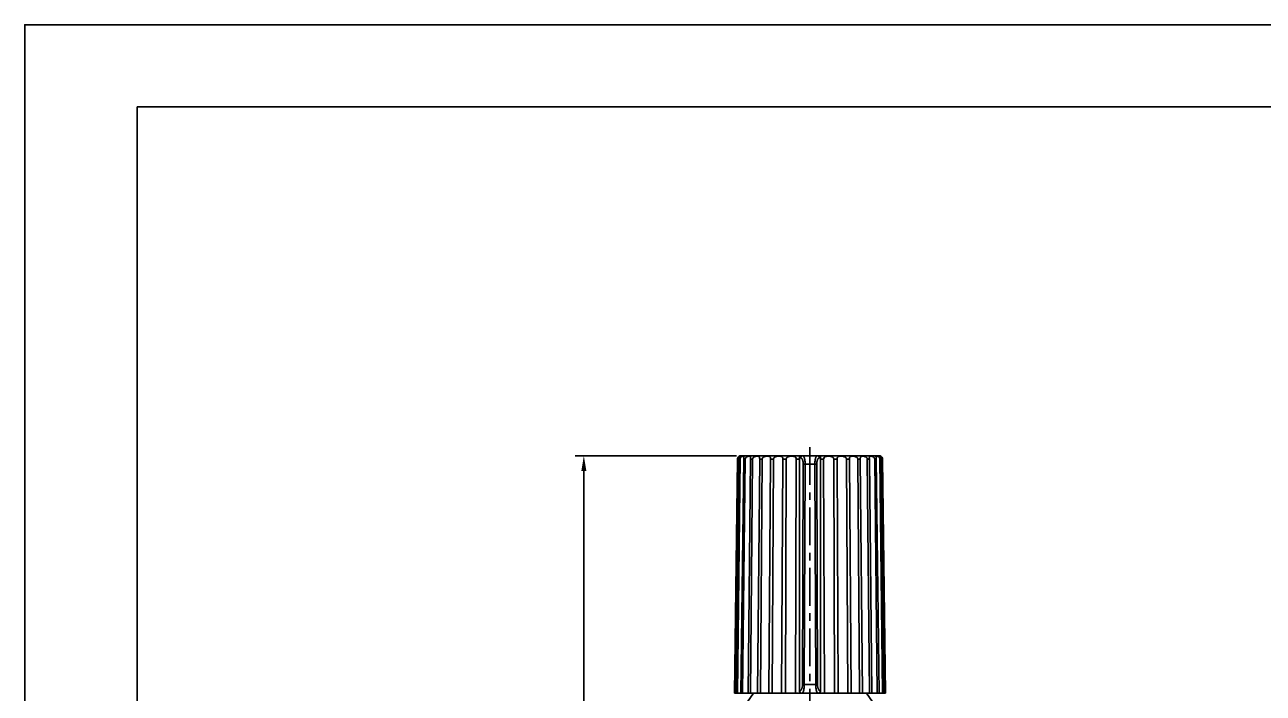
# Model space of a CAD drawing. Extents: x 8340 to 8934, y -6177 to -5757.
# Drawn here: x 8340.1 to 8626.8, y -5912 to -5757.1 of the extents above; entities that cross this region are included whole.
import ezdxf

# ---------------------------------------------------------------- set-up
doc = ezdxf.new("R2010")
doc.units = 0
doc.header["$LTSCALE"] = 7
doc.header["$MEASUREMENT"] = 0
doc.linetypes.add('CENTER', pattern=[2, 1.25, -0.25, 0.25, -0.25])
doc.layers.get('0').update_dxf_attribs({"color": 2, "linetype": 'CONTINUOUS'})
doc.layers.get('Defpoints').update_dxf_attribs({"linetype": 'CONTINUOUS'})
for name, color, linetype in [('CL', 1, 'CENTER'), ('D', 2, 'CONTINUOUS'), ('TXT', 4, 'CONTINUOUS')]:
    doc.layers.add(name, color=color, linetype=linetype)
doc.styles.add('GHS', font='ROMANS.shx', dxfattribs={"bigfont": 'GHS.shx'})
doc.dimstyles.new('HONG', dxfattribs={"dimscale": 0, "dimtxt": 3.5, "dimasz": 3.5, "dimexe": 2, "dimexo": 1, "dimgap": 1, "dimtad": 1, "dimdec": 4, "dimdsep": 46, "dimtxsty": 'GHS', "dimcen": 3, "dimclrd": 2, "dimclre": 2, "dimclrt": 2, "dimadec": 0, "dimazin": 0, "dimtfac": 1, "dimtdec": 4, "dimtmove": 0, "dimatfit": 2, "dimfxl": 0, "dimtvp": 1, "dimtolj": 1, "dimarcsym": 0})

# ---------------------------------------------------------------- blocks, each defined once
blk = doc.blocks.new('*D14')
at = {"layer": 'D', "color": 2, "lineweight": -2}
for p, q in [((8504.88, -5856.98), (8467.53, -5856.98)), ((8469.53, -5860.48), (8469.53, -6035.48)), ((8491.7, -6038.98), (8467.53, -6038.98))]:
    blk.add_line(p, q, dxfattribs=at)
at = {"layer": 'D', "color": 2}
for points in [[(8468.95, -5860.48), (8470.11, -5860.48), (8469.53, -5856.98)], [(8468.95, -6035.48), (8470.11, -6035.48), (8469.53, -6038.98)]]:
    blk.add_solid(points, dxfattribs=at)
at = {"layer": 'Defpoints', "color": 0}
for p in [(8505.88, -5856.98), (8469.53, -6038.98), (8492.7, -6038.98)]:
    blk.add_point(p, dxfattribs=at)
at = {"layer": 'D', "color": 2, "insert": (8466.78, -5949.42), "char_height": 3.5, "attachment_point": 5, "rotation": 90, "style": 'GHS'}
blk.add_mtext('\\A1;182', dxfattribs=at)

msp = doc.modelspace()

# ---------------------------------------------------------------- linework, layer by layer
at = {"color": 7, "linetype": 'Continuous'}
for p, q in [((8504.40579, -5911.98238), (8505.09573, -5857.7722)), ((8537.90437, -5856.98238), (8505.88448, -5856.98238)), ((8538.69313, -5857.7722), (8539.38307, -5911.98238)), ((8520.33028, -5858.97191), (8520.14239, -5909.97191)), ((8520.33028, -5858.97191), (8520.7672, -5858.97191)), ((8520.57531, -5909.9841), (8520.7672, -5858.97191)), ((8523.02166, -5858.97191), (8520.7672, -5858.97191)), ((8523.45857, -5858.97191), (8523.02165, -5858.97191)), ((8523.02166, -5858.97191), (8523.21354, -5909.9841)), ((8523.64646, -5909.97191), (8523.45857, -5858.97191)), ((8504.40579, -5911.98238), (8539.38307, -5911.98238)), ((8507.39785, -5913.98238), (8508.83719, -5911.98238)), ((8536.391, -5913.98238), (8534.95166, -5911.98238))]:
    msp.add_line(p, q, dxfattribs=at)
at = {"linetype": 'Continuous'}
msp.add_lwpolyline([(8340.07233, -6177.14222), (8934.07233, -6177.14222), (8934.07233, -5757.14222), (8340.07233, -5757.14222)], close=True, dxfattribs=at)
at = {"color": 7, "linetype": 'Continuous'}
for centre, start, end in [((8505.88431, -5857.78238), 90, 126.5767222), ((8537.90454, -5857.78238), 53.4232778, 90)]:
    msp.add_arc(centre, 0.8, start, end, dxfattribs=at)
for points, knots in [([(8505.09573, -5857.7722), (8505.09698, -5857.67423), (8505.13096, -5857.49729), (8505.21786, -5857.34146), (8505.26553, -5857.27993)], [0, 0, 0, 0, 0.557258564, 1, 1, 1, 1]), ([(8505.40759, -5857.13993), (8505.39703, -5857.14776), (8505.34475, -5857.18901), (8505.29826, -5857.23769), (8505.26553, -5857.27993)], [0, 0, 0, 0, 0.197418457, 1, 1, 1, 1]), ([(8519.74356, -5857.47976), (8519.78129, -5857.48082), (8519.86307, -5857.50119), (8519.97308, -5857.58488), (8520.07213, -5857.71753), (8520.15999, -5857.89743), (8520.23235, -5858.12153), (8520.30852, -5858.48206), (8520.3312, -5858.7723), (8520.33028, -5858.97191)], [0, 0, 0, 0, 0.066208321, 0.142948182, 0.237841747, 0.354267622, 0.492661946, 0.649856687, 1, 1, 1, 1]), ([(8520.7672, -5858.97191), (8520.76796, -5858.8383), (8520.76145, -5858.57664), (8520.72909, -5858.199), (8520.6767, -5857.85491), (8520.6073, -5857.55731), (8520.52464, -5857.31605), (8520.44268, -5857.15566), (8520.37042, -5857.06424), (8520.31885, -5857.01795), (8520.26554, -5856.98909), (8520.22808, -5856.98238), (8520.21034, -5856.98238)], [0, 0, 0, 0, 0.185558987, 0.363251765, 0.526070026, 0.66857293, 0.787013137, 0.87975502, 0.91681911, 0.94830246, 0.975362228, 1, 1, 1, 1]), ([(8523.02166, -5858.97191), (8523.02088, -5858.8383), (8523.0274, -5858.57664), (8523.05977, -5858.199), (8523.11216, -5857.85491), (8523.18155, -5857.55731), (8523.2642, -5857.31604), (8523.34616, -5857.15566), (8523.41843, -5857.06423), (8523.47, -5857.01795), (8523.52331, -5856.98909), (8523.56077, -5856.98238), (8523.57851, -5856.98238)], [0, 0, 0, 0, 0.185558307, 0.363251003, 0.526069491, 0.668572282, 0.787011776, 0.879752958, 0.916817357, 0.948300922, 0.975360467, 1, 1, 1, 1]), ([(8524.0453, -5857.47976), (8524.00756, -5857.48097), (8523.92583, -5857.50126), (8523.81572, -5857.58485), (8523.71673, -5857.71755), (8523.62886, -5857.89745), (8523.55649, -5858.12155), (8523.48031, -5858.48206), (8523.45771, -5858.7723), (8523.45857, -5858.97191)], [0, 0, 0, 0, 0.06622287, 0.142930088, 0.23783691, 0.35427417, 0.492660717, 0.649855436, 1, 1, 1, 1]), ([(8538.69313, -5857.7722), (8538.6912, -5857.62125), (8538.61949, -5857.37507), (8538.45345, -5857.19352), (8538.38126, -5857.13993)], [0, 0, 0, 0, 0.626746964, 1, 1, 1, 1]), ([(8520.14239, -5909.97191), (8520.14129, -5910.17395), (8520.11658, -5910.46763), (8520.03581, -5910.83191), (8519.96053, -5911.05832), (8519.86982, -5911.23988), (8519.76852, -5911.37373), (8519.65649, -5911.45798), (8519.57369, -5911.47842), (8519.53548, -5911.47976)], [0, 0, 0, 0, 0.349841533, 0.507003513, 0.645419228, 0.761918273, 0.856977802, 0.933791226, 1, 1, 1, 1]), ([(8520.57532, -5909.98238), (8520.57471, -5910.11681), (8520.56595, -5910.38001), (8520.53066, -5910.7598), (8520.47545, -5911.10574), (8520.40368, -5911.40485), (8520.31896, -5911.64722), (8520.23596, -5911.80827), (8520.16276, -5911.90016), (8520.09864, -5911.95817), (8520.0391, -5911.98237), (8520.00226, -5911.98238)], [0, 0, 0, 0, 0.185653514, 0.363464234, 0.52645655, 0.669099107, 0.787663745, 0.880502867, 0.917597172, 0.949118756, 1, 1, 1, 1]), ([(8523.21354, -5909.98238), (8523.21414, -5910.11681), (8523.2229, -5910.38001), (8523.2582, -5910.7598), (8523.3134, -5911.10574), (8523.38518, -5911.40485), (8523.46989, -5911.64722), (8523.55289, -5911.80827), (8523.6261, -5911.90016), (8523.69021, -5911.95817), (8523.74975, -5911.98237), (8523.78659, -5911.98238)], [0, 0, 0, 0, 0.185653501, 0.363464232, 0.526456545, 0.669099099, 0.787663743, 0.880502868, 0.917597172, 0.949118756, 1, 1, 1, 1]), ([(8523.64646, -5909.97191), (8523.64729, -5910.17394), (8523.67237, -5910.4676), (8523.753, -5910.8319), (8523.82835, -5911.0583), (8523.919, -5911.23989), (8524.0204, -5911.3737), (8524.1323, -5911.45805), (8524.21516, -5911.47864), (8524.25337, -5911.47976)], [0, 0, 0, 0, 0.349819032, 0.506982924, 0.645401852, 0.761908062, 0.856949942, 0.933809048, 1, 1, 1, 1])]:
    msp.add_open_spline(points, degree=3, knots=knots, dxfattribs=at)
at = {"layer": 'CL'}
for q in [(8521.89443, -6045.98244), (8521.89443, -5917.78238)]:
    msp.add_line((8521.89443, -5854.98238), q, dxfattribs=at)
at = {"layer": 'D'}
for p, q in [((8505.14423, -5857.7722), (8504.4623, -5911.98238)), ((8504.84272, -5911.98238), (8505.52447, -5857.7722)), ((8505.72341, -5857.7722), (8505.0745, -5911.98238)), ((8505.14472, -5857.7722), (8505.09614, -5857.7722)), ((8505.72399, -5857.7722), (8505.52476, -5857.7722)), ((8505.90623, -5911.98238), (8506.55473, -5857.7722)), ((8506.8968, -5857.7722), (8506.30475, -5911.98238)), ((8506.89745, -5857.7722), (8506.55489, -5857.7722)), ((8507.55724, -5911.98238), (8508.14866, -5857.7722)), ((8508.62129, -5857.7722), (8508.10786, -5911.98238)), ((8508.14866, -5857.7722), (8508.15232, -5857.52725)), ((8508.62199, -5857.7722), (8508.14868, -5857.7722)), ((8509.73507, -5911.98238), (8510.24769, -5857.7722)), ((8510.83423, -5857.7722), (8510.24757, -5857.7722)), ((8510.83351, -5857.7722), (8510.41756, -5911.98238)), ((8512.35971, -5911.98238), (8512.77468, -5857.7722)), ((8513.45289, -5857.7722), (8512.77443, -5857.7722)), ((8513.45217, -5857.7722), (8513.14899, -5911.98238)), ((8515.33471, -5911.98238), (8515.63679, -5857.7722)), ((8516.38173, -5857.7722), (8515.63641, -5857.7722)), ((8516.38104, -5857.7722), (8516.20178, -5911.98238)), ((8518.55075, -5911.98238), (8518.72883, -5857.7722)), ((8519.47958, -5857.7722), (8518.72834, -5857.7722)), ((8519.47958, -5857.7722), (8519.44133, -5911.47976)), ((8519.74356, -5857.47976), (8519.45691, -5857.47976)), ((8524.33194, -5857.47976), (8524.0453, -5857.47976)), ((8525.06051, -5857.7722), (8524.30927, -5857.7722)), ((8524.34753, -5911.47976), (8524.30927, -5857.7722)), ((8525.06002, -5857.7722), (8525.2381, -5911.98238)), ((8528.15244, -5857.7722), (8527.40712, -5857.7722)), ((8527.58707, -5911.98238), (8527.40781, -5857.7722)), ((8528.15207, -5857.7722), (8528.45414, -5911.98238)), ((8531.01442, -5857.7722), (8530.33597, -5857.7722)), ((8530.63986, -5911.98238), (8530.33669, -5857.7722)), ((8531.01417, -5857.7722), (8531.42914, -5911.98238)), ((8533.54128, -5857.7722), (8532.95462, -5857.7722)), ((8533.37129, -5911.98238), (8532.95534, -5857.7722)), ((8533.54116, -5857.7722), (8534.05378, -5911.98238)), ((8535.64017, -5857.7722), (8535.16686, -5857.7722)), ((8535.68099, -5911.98238), (8535.16756, -5857.7722)), ((8535.64019, -5857.7722), (8535.63654, -5857.52725)), ((8535.64019, -5857.7722), (8536.23161, -5911.98238)), ((8537.23396, -5857.7722), (8536.8914, -5857.7722)), ((8537.4841, -5911.98238), (8536.89205, -5857.7722)), ((8537.23412, -5857.7722), (8537.88262, -5911.98238)), ((8538.26409, -5857.7722), (8538.06486, -5857.7722)), ((8538.71436, -5911.98238), (8538.06544, -5857.7722)), ((8538.26439, -5857.7722), (8538.94613, -5911.98238)), ((8538.69271, -5857.7722), (8538.64414, -5857.7722)), ((8539.32655, -5911.98238), (8538.64462, -5857.7722)), ((8520.14239, -5909.97191), (8520.57536, -5909.97191)), ((8520.57536, -5909.97191), (8523.2135, -5909.97191)), ((8523.64646, -5909.97191), (8523.21349, -5909.97191)), ((8519.44133, -5911.47976), (8519.53548, -5911.47976)), ((8524.25337, -5911.47976), (8524.34753, -5911.47976))]:
    msp.add_line(p, q, dxfattribs=at)
for centre, start, end in [((8515.47667, -5909.95277), 359.6672386, 359.7849118), ((8528.31218, -5909.95277), 180.2150882, 180.3327614)]:
    msp.add_arc(centre, 5.09873, start, end, dxfattribs=at)
for points, knots in [([(8505.72255, -5857.10326), (8505.72259, -5857.09946), (8505.7207, -5857.09109), (8505.70787, -5857.08467), (8505.69055, -5857.08411), (8505.66704, -5857.08712), (8505.63716, -5857.09465), (8505.58388, -5857.11278), (8505.50198, -5857.15233), (8505.3908, -5857.23013), (8505.27205, -5857.35678), (8505.17313, -5857.5418), (8505.14524, -5857.69253), (8505.14423, -5857.7722)], [0, 0, 0, 0, 0.01155015, 0.023351986, 0.040288826, 0.064043976, 0.095136712, 0.133825619, 0.234973558, 0.370433594, 0.544216617, 0.757798842, 1, 1, 1, 1]), ([(8505.52447, -5857.7722), (8505.52571, -5857.67355), (8505.54527, -5857.53397), (8505.59828, -5857.37073), (8505.63699, -5857.28077), (8505.67139, -5857.21334), (8505.69825, -5857.16439), (8505.71559, -5857.13044), (8505.72245, -5857.11092), (8505.72255, -5857.10326)], [0, 0, 0, 0, 0.420108839, 0.591842276, 0.730193717, 0.836544053, 0.914325606, 0.967390961, 1, 1, 1, 1]), ([(8506.6166, -5857.19783), (8506.6169, -5857.1722), (8506.61284, -5857.13172), (8506.57451, -5857.09964), (8506.53863, -5857.08811), (8506.4942, -5857.08359), (8506.41627, -5857.08631), (8506.29587, -5857.10898), (8506.12888, -5857.16929), (8505.94236, -5857.28715), (8505.7746, -5857.4888), (8505.72458, -5857.67491), (8505.72341, -5857.7722)], [0, 0, 0, 0, 0.058073131, 0.081890288, 0.109102557, 0.142366892, 0.182673361, 0.285407042, 0.418430869, 0.582970605, 0.779572579, 1, 1, 1, 1]), ([(8506.55473, -5857.7722), (8506.55552, -5857.70639), (8506.56277, -5857.58452), (8506.585, -5857.42195), (8506.60675, -5857.29707), (8506.61626, -5857.2266), (8506.6166, -5857.19783)], [0, 0, 0, 0, 0.341494726, 0.632494137, 0.850680625, 1, 1, 1, 1]), ([(8508.15232, -5857.52725), (8508.15284, -5857.47927), (8508.15316, -5857.39489), (8508.14443, -5857.28372), (8508.12112, -5857.20055), (8508.06281, -5857.12291), (8507.96555, -5857.09178), (8507.86031, -5857.08325), (8507.72073, -5857.08672), (8507.51693, -5857.11961), (8507.24932, -5857.21624), (8507.03477, -5857.38543), (8506.92112, -5857.58949), (8506.89747, -5857.71095), (8506.8968, -5857.7722)], [0, 0, 0, 0, 0.074635881, 0.131203752, 0.173141398, 0.207225671, 0.277855132, 0.321843146, 0.372607655, 0.494240536, 0.641513841, 0.81191088, 0.904727726, 1, 1, 1, 1]), ([(8510.24769, -5857.7722), (8510.2483, -5857.70704), (8510.24563, -5857.58608), (8510.2278, -5857.42232), (8510.19051, -5857.29209), (8510.12793, -5857.19781), (8510.0431, -5857.13867), (8509.94319, -5857.10506), (8509.82929, -5857.08769), (8509.65012, -5857.08075), (8509.39541, -5857.10286), (8509.12752, -5857.17207), (8508.91293, -5857.28221), (8508.76297, -5857.40554), (8508.65191, -5857.57216), (8508.62192, -5857.70557), (8508.62129, -5857.7722)], [0, 0, 0, 0, 0.079708144, 0.147874591, 0.201141244, 0.243904209, 0.283430774, 0.325237823, 0.37184555, 0.423970047, 0.544283486, 0.68354008, 0.759204195, 0.837861702, 0.918491907, 1, 1, 1, 1]), ([(8512.77468, -5857.7722), (8512.77518, -5857.70691), (8512.76749, -5857.58436), (8512.72921, -5857.418), (8512.6604, -5857.28645), (8512.5635, -5857.19535), (8512.44776, -5857.13878), (8512.2678, -5857.09271), (8512.0091, -5857.07776), (8511.6715, -5857.10136), (8511.37231, -5857.17006), (8511.1396, -5857.28097), (8510.98119, -5857.40408), (8510.86506, -5857.5711), (8510.83402, -5857.70549), (8510.83351, -5857.7722)], [0, 0, 0, 0, 0.072518598, 0.135844876, 0.188385093, 0.234886583, 0.28097914, 0.329982529, 0.440424732, 0.566883195, 0.705557659, 0.778134755, 0.851822205, 0.925904136, 1, 1, 1, 1]), ([(8515.63679, -5857.7722), (8515.63715, -5857.70669), (8515.62445, -5857.58176), (8515.56567, -5857.41319), (8515.46815, -5857.28278), (8515.34289, -5857.19461), (8515.2005, -5857.13908), (8514.98736, -5857.0935), (8514.6938, -5857.07763), (8514.32274, -5857.10036), (8514.00317, -5857.16847), (8513.76089, -5857.28015), (8513.59968, -5857.40343), (8513.48311, -5857.57104), (8513.45254, -5857.70553), (8513.45217, -5857.7722)], [0, 0, 0, 0, 0.067746198, 0.12866106, 0.182438798, 0.23326067, 0.284991104, 0.339501527, 0.458100214, 0.587567727, 0.723646912, 0.792851385, 0.862052942, 0.93105159, 1, 1, 1, 1]), ([(8518.72883, -5857.7722), (8518.72924, -5857.64674), (8518.67837, -5857.45595), (8518.5122, -5857.28091), (8518.36398, -5857.19448), (8518.19972, -5857.1394), (8517.96106, -5857.09414), (8517.64304, -5857.07755), (8517.25192, -5857.0995), (8516.92335, -5857.16715), (8516.68041, -5857.27969), (8516.52212, -5857.40361), (8516.40987, -5857.57199), (8516.38126, -5857.70567), (8516.38104, -5857.7722)], [0, 0, 0, 0, 0.124069177, 0.180256029, 0.23542808, 0.29198567, 0.350846241, 0.475197006, 0.605685988, 0.737956258, 0.803713389, 0.868962154, 0.934213011, 1, 1, 1, 1]), ([(8519.71969, -5856.98238), (8519.68184, -5856.98238), (8519.59788, -5857.00992), (8519.50255, -5857.11854), (8519.4455, -5857.28315), (8519.44588, -5857.41172), (8519.45691, -5857.47976)], [0, 0, 0, 0, 0.181321153, 0.397741004, 0.669799743, 1, 1, 1, 1]), ([(8519.45691, -5857.47976), (8519.46068, -5857.50303), (8519.4742, -5857.59994), (8519.47963, -5857.69794), (8519.47958, -5857.7722)], [0, 0, 0, 0, 0.240927985, 1, 1, 1, 1]), ([(8519.74356, -5857.47976), (8519.74386, -5857.41764), (8519.7671, -5857.28851), (8519.87002, -5857.12012), (8520.02822, -5857.00774), (8520.15206, -5856.9824), (8520.21034, -5856.9824)], [0, 0, 0, 0, 0.247796439, 0.511191365, 0.767522416, 1, 1, 1, 1]), ([(8524.0453, -5857.47976), (8524.04499, -5857.41764), (8524.02175, -5857.28851), (8523.91883, -5857.12012), (8523.76063, -5857.00774), (8523.63679, -5856.9824), (8523.57851, -5856.9824)], [0, 0, 0, 0, 0.247796439, 0.511191365, 0.767522416, 1, 1, 1, 1]), ([(8524.06917, -5856.98238), (8524.10702, -5856.98238), (8524.19097, -5857.00992), (8524.28631, -5857.11855), (8524.34335, -5857.28316), (8524.34297, -5857.41173), (8524.33194, -5857.47976)], [0, 0, 0, 0, 0.181321535, 0.397766536, 0.669828434, 1, 1, 1, 1]), ([(8524.33194, -5857.47976), (8524.32817, -5857.50303), (8524.31465, -5857.59994), (8524.30922, -5857.69794), (8524.30927, -5857.7722)], [0, 0, 0, 0, 0.240929506, 1, 1, 1, 1]), ([(8525.06002, -5857.7722), (8525.05961, -5857.64674), (8525.11048, -5857.45595), (8525.27665, -5857.28091), (8525.42488, -5857.19448), (8525.58914, -5857.1394), (8525.82779, -5857.09414), (8526.14582, -5857.07755), (8526.53693, -5857.0995), (8526.86551, -5857.16715), (8527.10844, -5857.27969), (8527.26673, -5857.40361), (8527.37898, -5857.57199), (8527.40759, -5857.70567), (8527.40781, -5857.7722)], [0, 0, 0, 0, 0.124069026, 0.180255963, 0.235428323, 0.291986157, 0.350846739, 0.475197401, 0.605686322, 0.737956493, 0.803713674, 0.868962304, 0.934213274, 1, 1, 1, 1]), ([(8528.15207, -5857.7722), (8528.1517, -5857.70669), (8528.1644, -5857.58176), (8528.22318, -5857.41319), (8528.3207, -5857.28278), (8528.44596, -5857.19461), (8528.58835, -5857.13908), (8528.80149, -5857.0935), (8529.09506, -5857.07763), (8529.46612, -5857.10036), (8529.78568, -5857.16847), (8530.02796, -5857.28015), (8530.18918, -5857.40343), (8530.30574, -5857.57104), (8530.33631, -5857.70553), (8530.33669, -5857.7722)], [0, 0, 0, 0, 0.06774605, 0.128660914, 0.182438736, 0.233260891, 0.284991543, 0.339501985, 0.458100595, 0.587568065, 0.723647157, 0.792851682, 0.862053099, 0.931051868, 1, 1, 1, 1]), ([(8531.01417, -5857.7722), (8531.01367, -5857.70691), (8531.02136, -5857.58436), (8531.05964, -5857.418), (8531.12845, -5857.28645), (8531.22535, -5857.19535), (8531.34109, -5857.13878), (8531.52105, -5857.09271), (8531.77975, -5857.07776), (8532.11736, -5857.10136), (8532.41654, -5857.17006), (8532.64925, -5857.28097), (8532.80766, -5857.40408), (8532.92379, -5857.5711), (8532.95483, -5857.70549), (8532.95534, -5857.7722)], [0, 0, 0, 0, 0.072518442, 0.135844725, 0.18838503, 0.234886775, 0.280979516, 0.329982931, 0.440425088, 0.566883529, 0.705557912, 0.778135066, 0.851822373, 0.925904435, 1, 1, 1, 1]), ([(8533.54116, -5857.7722), (8533.54055, -5857.70704), (8533.54323, -5857.58608), (8533.56106, -5857.42232), (8533.59834, -5857.29209), (8533.66092, -5857.19781), (8533.74575, -5857.13867), (8533.84567, -5857.10506), (8533.95956, -5857.08769), (8534.13873, -5857.08075), (8534.39345, -5857.10286), (8534.66133, -5857.17207), (8534.87592, -5857.28221), (8535.02588, -5857.40554), (8535.13694, -5857.57216), (8535.16693, -5857.70557), (8535.16756, -5857.7722)], [0, 0, 0, 0, 0.079707976, 0.14787443, 0.20114118, 0.243904373, 0.283431076, 0.325238152, 0.371845873, 0.423970365, 0.544283806, 0.683540337, 0.75920452, 0.837861883, 0.918492233, 1, 1, 1, 1]), ([(8535.63654, -5857.52725), (8535.63601, -5857.47927), (8535.63569, -5857.39489), (8535.64442, -5857.28372), (8535.66774, -5857.20055), (8535.72605, -5857.12291), (8535.8233, -5857.09178), (8535.92854, -5857.08325), (8536.06812, -5857.08672), (8536.27193, -5857.11961), (8536.53954, -5857.21624), (8536.75409, -5857.38543), (8536.86774, -5857.58949), (8536.89138, -5857.71095), (8536.89205, -5857.7722)], [0, 0, 0, 0, 0.07463582, 0.13120381, 0.173141636, 0.207225964, 0.277855515, 0.321843549, 0.372608082, 0.494240871, 0.641514199, 0.811911082, 0.904728152, 1, 1, 1, 1]), ([(8537.17225, -5857.19783), (8537.17195, -5857.1722), (8537.17601, -5857.13172), (8537.21434, -5857.09964), (8537.25023, -5857.08811), (8537.29465, -5857.08359), (8537.37259, -5857.08631), (8537.49298, -5857.10898), (8537.65997, -5857.16929), (8537.84649, -5857.28715), (8538.01425, -5857.4888), (8538.06427, -5857.67491), (8538.06544, -5857.7722)], [0, 0, 0, 0, 0.058073388, 0.081890434, 0.109102683, 0.142367085, 0.18267358, 0.285407301, 0.418431056, 0.582971042, 0.779572906, 1, 1, 1, 1]), ([(8537.23412, -5857.7722), (8537.23333, -5857.70639), (8537.22608, -5857.58452), (8537.20385, -5857.42195), (8537.1821, -5857.29707), (8537.17259, -5857.2266), (8537.17225, -5857.19783)], [0, 0, 0, 0, 0.341493641, 0.632492871, 0.850679798, 1, 1, 1, 1]), ([(8538.06631, -5857.10326), (8538.06626, -5857.09946), (8538.06815, -5857.09109), (8538.08098, -5857.08467), (8538.0983, -5857.08411), (8538.12181, -5857.08712), (8538.15169, -5857.09465), (8538.20497, -5857.11278), (8538.28688, -5857.15233), (8538.39805, -5857.23013), (8538.51681, -5857.35678), (8538.61572, -5857.5418), (8538.64361, -5857.69253), (8538.64462, -5857.7722)], [0, 0, 0, 0, 0.011550218, 0.023352047, 0.040288862, 0.064044038, 0.095136764, 0.133825689, 0.234973567, 0.370433789, 0.544216905, 0.757799272, 1, 1, 1, 1]), ([(8538.26439, -5857.7722), (8538.26314, -5857.67355), (8538.24358, -5857.53397), (8538.19057, -5857.37073), (8538.15186, -5857.28077), (8538.11746, -5857.21334), (8538.0906, -5857.16439), (8538.07326, -5857.13044), (8538.0664, -5857.11092), (8538.06631, -5857.10326)], [0, 0, 0, 0, 0.420107846, 0.591841216, 0.730193051, 0.836543943, 0.914325818, 0.967391273, 1, 1, 1, 1]), ([(8519.44133, -5911.47976), (8519.44128, -5911.54724), (8519.47359, -5911.68383), (8519.60189, -5911.84671), (8519.779, -5911.95165), (8519.9136, -5911.9791), (8519.98086, -5911.98186)], [0, 0, 0, 0, 0.250468845, 0.500450851, 0.750108945, 1, 1, 1, 1]), ([(8519.91013, -5911.9725), (8519.8577, -5911.96119), (8519.75292, -5911.9172), (8519.62838, -5911.79892), (8519.55157, -5911.64555), (8519.53522, -5911.53356), (8519.53548, -5911.47976)], [0, 0, 0, 0, 0.241569193, 0.499091754, 0.757681297, 1, 1, 1, 1]), ([(8524.34753, -5911.47976), (8524.34757, -5911.54724), (8524.31525, -5911.68385), (8524.18694, -5911.84673), (8524.00983, -5911.95166), (8523.87524, -5911.9791), (8523.80799, -5911.98186)], [0, 0, 0, 0, 0.250476109, 0.500488761, 0.750150502, 1, 1, 1, 1]), ([(8524.25337, -5911.47976), (8524.25367, -5911.54019), (8524.23288, -5911.66612), (8524.13672, -5911.83274), (8523.98597, -5911.94846), (8523.86549, -5911.97902), (8523.80799, -5911.98184)], [0, 0, 0, 0, 0.246250937, 0.508589047, 0.765409204, 1, 1, 1, 1])]:
    msp.add_open_spline(points, degree=3, knots=knots, dxfattribs=at)
at = {"layer": 'TXT', "color": 4}
msp.add_lwpolyline([(8366.07233, -5776.14222), (8920.07233, -5776.14222), (8920.07233, -6166.14222), (8366.07233, -6166.14222)], close=True, dxfattribs=at)

# ---------------------------------------------------------------- dimensions: what is measured, and where the dimension line sits
at = {"layer": 'D'}
dim = msp.add_linear_dim(base=(8469.52913, -6038.98238), p1=(8505.88431, -5856.98238), p2=(8492.70258, -6038.98238), angle=90, text='182', dimstyle='HONG', override={"dimscale": 1, "dimadec": 4, "dimazin": 2}, dxfattribs=at)
dim.commit()
dim.dimension.update_dxf_attribs({"geometry": '*D14', "text_midpoint": (8469.52913, -5949.42333), "dimtype": 160})

doc.saveas('drawing.dxf')
